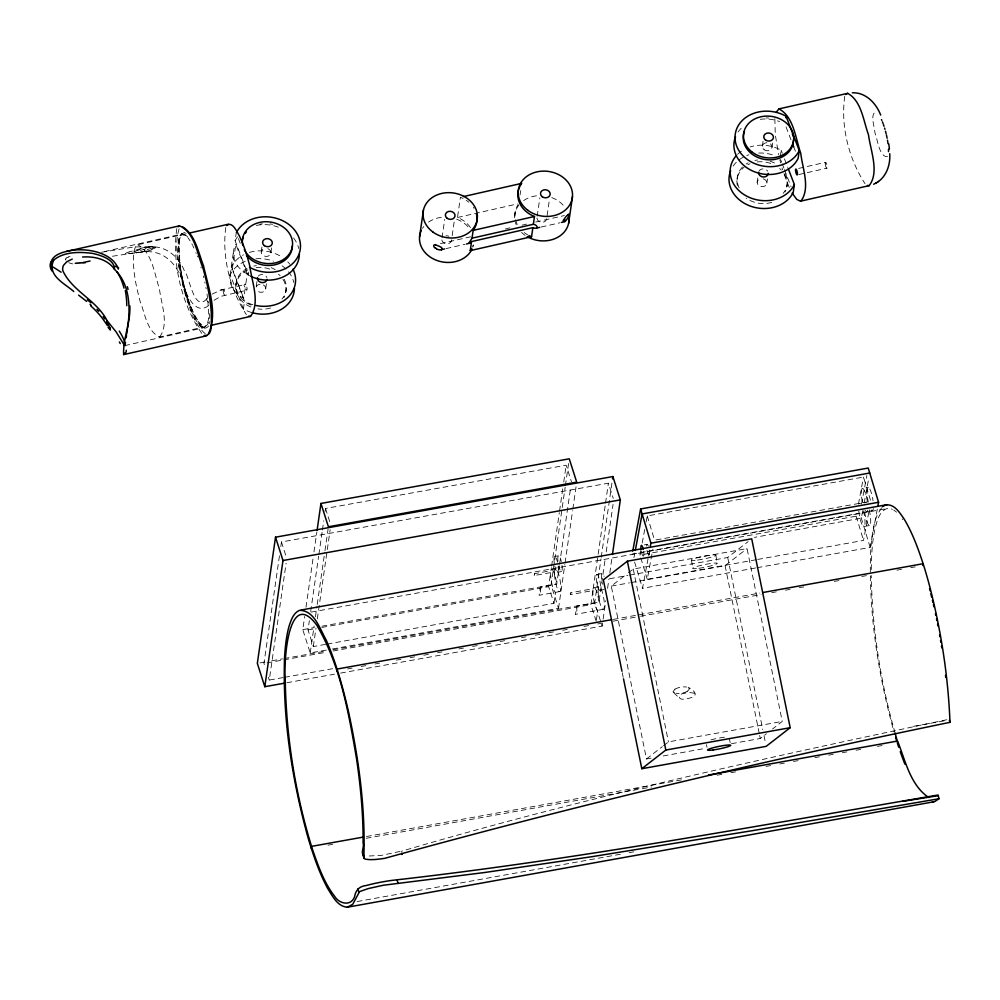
<?xml version="1.0" encoding="UTF-8"?>
<svg xmlns="http://www.w3.org/2000/svg" width="1000" height="1000" viewBox="0 0 1000 1000"><rect width="100%" height="100%" fill="white"/><g stroke="black" fill="none" stroke-linecap="round" stroke-linejoin="round"><path stroke-width="0.75" stroke-dasharray="5 3.75" d="M153.475 247.213L152.637 246.612M871.263 569.612C871.562 553.75 872.163 537.612 876.762 522.325C878.525 515.712 883.975 505.325 892.337 509.312M209.375 313.712C209.788 340.35 192.062 317.15 190.087 305.025M774.85 118.65L775.263 134.55L778.6 154.6M186.188 233.787L137.487 244.838L135.363 246.975L133.975 251.588A3.025 0.712 77.2 0 1 133.812 252.987C132.312 269.237 135.95 285.512 140.05 301.163C144.9 313.1 146.825 331.35 159.65 336.987L208.113 326.012M514.7 215.438L515.087 212.55M230.012 275.512L233.538 251.05M250.888 276.363A33.4 27.625 8.2 0 1 248.312 275.025L235.113 240.738L236.25 232.925M232.312 268.738L235.825 244.275L247.25 273.925L245.738 284.413A3.05 0.725 77.2 0 1 246.988 287.9A3.05 0.725 77.2 0 1 246.663 290.212A3.05 0.725 77.2 0 1 245.35 287.062L243.725 298.387A27.275 22.562 8.2 0 1 232.312 268.738L243.725 298.387M235.938 284.725L236.213 282.838M251.737 312.55A33.4 27.625 8.2 0 1 243.412 309.037L244.537 301.225L231.337 266.95A33.4 27.625 8.2 0 1 243.487 254.85M248.312 275.025L248.738 272.087M256.25 286.425L257.25 279.488M261.225 251.9L262.425 243.575M265.725 288.75L266.525 283.2M270.9 252.838L271.7 247.288M285.837 291.825L286.112 289.938M279.462 555.8L263.962 663.425L264.85 666.2M280.8 546.575L281.462 541.975L608.4 483.2L613.263 498.438M283.087 677.575L269.275 680.062L286.112 563.212M326.325 650.075L310.225 652.962L302.775 629.637L304.662 616.512M305.988 607.288L313.087 558.088M313.962 551.938L316.85 531.95M325.588 644.362L313.325 646.562L308.012 629.938L309.35 620.712M310.675 611.487L318.65 556.138M318.875 554.6L322.2 531.538M322.413 530L323.75 520.775M325.075 511.55L325.513 508.475L566.15 465.213L571.475 481.85M310.225 652.962L314.113 626M315.438 616.775L317 606.013M317.213 604.475L324.75 552.2M324.975 550.662L328.075 529.15M313.325 646.562L315.988 628.112M317.312 618.888L330.163 529.712M442.062 237.787L444.7 219.45M452.188 235.662L454.162 221.912M470.462 227.55A27.275 22.562 8.2 0 0 457.488 217.488L460.412 197.25A27.275 22.562 8.2 0 1 468.85 202.288M520.062 194.925L520.688 190.588M537.2 216.238L539.85 197.9M547.1 215.637L549.525 198.825M327.125 644.087L553.962 603.3L548.65 586.675L550.688 572.587L534.263 575.538L534.525 573.663L550.95 570.712L551.388 567.65M559.975 591.525L539.125 595.288L540.288 587.175L556.712 584.225L559.362 565.887M551.613 566.125L559.325 512.612M559.55 511.087L562.85 488.15M563.725 482.038L566.15 465.213M332.45 648.975L558.525 608.337L551.075 585L565.15 487.312M565.375 485.775L568.688 462.713M553.962 603.3L555.55 592.337A11.587 2.425 79.8 0 1 551.062 579.25A11.587 2.425 79.8 0 1 552.425 569.825A11.587 2.425 79.8 0 1 556.712 584.225M559.575 564.362L570.812 486.425M558.525 608.337L564.85 564.45M565.075 562.913L572.6 510.65M572.825 509.113L576.375 484.513M596.2 621.287L590.887 604.663L592.925 590.562L570.612 594.575L570.875 592.712L593.188 588.7L605.312 504.6M603.587 609.263L575.475 614.338L576.638 606.213L598.95 602.212L605.337 557.888M605.525 503.075L608.4 483.2M340.613 673.088L602.137 626.075L594.688 602.737L601.013 558.862M601.225 557.325L612.312 480.45M596.4 619.913L597.788 610.325A11.587 2.425 79.8 0 1 593.3 597.238A11.587 2.425 79.8 0 1 594.663 587.812A11.587 2.425 79.8 0 1 598.95 602.212M606.225 551.788L613.05 504.412M602.137 626.075L602.487 623.7M603.15 619.087L605.812 600.638M607.575 588.337L608.913 579.113M609.8 572.962L612.238 556.05M737.075 179.1L737.35 177.213M757.175 182.188L757.775 178.025M762.35 146.275L763.15 140.725M766.862 183.113L767.463 178.95M772.038 147.2L772.638 143.05M780.238 156.8L781.175 150.287A33.4 27.625 8.2 0 0 750.1 146.938M786.975 186.2L787.237 184.312M210 321.325L209.513 323.675M633.975 557.575L634.812 553.062M640.788 550.525L639.938 555.037L856.188 516.163L856.75 513.162M642.188 543.013L644.712 529.475M646.125 521.95L647.237 515.938L863.487 477.062L870.812 501.312M755.562 567.987L642.525 588.312L648.413 556.725M648.7 555.225L650.1 547.7M756.162 559.725L647.262 579.3L652.875 549.212M858.438 504.137L863.487 477.062M861.5 504.137L866.838 475.562M862.725 510.637L861.325 518.15L754.375 537.375M864.125 503.113L868.625 479.05M757.688 559.438L863.512 540.425L869.125 510.337M757.1 567.712L870.15 547.388L877.45 508.288M225.763 227.475C221.8 257.137 230.062 289.7 246.375 314.637M844.775 96.225C840.487 125.9 848.662 158.6 865 183.65M153.412 247.413L152.162 248.438M176.775 228.625C171.762 263.6 181.988 305.45 202.5 334.412M208.725 325.988C199.537 335.838 192.725 309.562 189.775 304.175M125.213 253.625L126.05 253.088A18.2 9.3 -20.6 0 1 128.837 252.087L129.113 251.975M179.125 228.787C172.913 249.45 180 271.537 184.525 291.962M887.5 156.662C879.2 157.338 877.463 138.863 874.887 132.6C874.675 126.875 869.5 113.938 876.287 111.613M881.55 507.85L877.325 514.587L875.288 520.337A177.237 37.163 79.8 0 0 870.588 552.925C868.625 613.275 877.987 673.713 893.95 731.8M155.037 247.887L151.113 249.913M206.912 298.712C193.825 313.463 189.675 275.95 184.062 270.188C179.025 257.025 165.775 245.787 151.163 246.962M651.025 758.15L646.475 758.962L611.275 586.125L627.15 573.787M628.362 572.837L633.25 569.05L747.062 548.587L782.262 721.425L772.5 729.013M629.462 575.163L727.712 557.5L748.125 541.638M631 582.575L725.088 565.662L747.062 548.587M646.475 758.962L662.35 746.625M663.562 745.688L668.45 741.888L782.262 721.425M731.462 743.688L760.288 738.5L766.4 733.763M214.062 300.275L220.963 296.337L246.762 290.238M208.5 305.65C196.15 315.287 187.025 296.675 184.275 286.938C179.1 265.587 163.738 247.45 139.925 252.512C138.238 252.55 135.575 252.925 134.2 253.012C134.35 252.712 138.812 252.237 140.262 251.863M212.087 294.15L221.038 289.913L245.738 284.413M674.987 689.075L672.975 691.812L676.025 693.438M687.6 691.25L689.613 688.512L686.562 686.875M133.975 251.588L134.9 251.262M137.525 250.387L140.238 249.562M159.65 336.987C169.438 323.913 161.075 303.9 159.488 289.037C154.4 274.175 152.475 252.662 137.713 244.762M399.988 851.475L381.438 855.362L366.287 856.15M223.3 289.363L220.888 290L223.6 289.325M140.738 248.625L130.838 251.425A59.675 30.612 -20.6 0 0 129.1 251.938M145.4 248.162L147.188 247.738M144.775 250.912L144.1 251.062M104.425 251.575L182.225 233.938L184.75 234.625L187.475 237.138M457.488 217.488L517.312 203.938M440.412 243.637L470.65 236.788M505.425 228.912L509.963 227.875M522.05 225.138L526.587 224.112M535.662 222.062L564.388 215.55M798.675 168.412L825.425 162.362M446.037 248.6L464.975 244.312M541.175 227.037L560.112 222.75M798.763 174.55L827 168.162M144.65 247.675L145.363 247.512M146.888 251.075L136.062 252.838L141.088 252.162M124.725 345.637L204.225 327.638C211.337 321.613 207.825 309.738 207.987 301.537M81.287 262.913L73.6 264.175L68.75 262.762M946.762 719.737C763.863 758.225 580.15 798.487 401.15 851.35M101.463 252.25L133.975 246.975L152.787 246.637L150.35 246.65M862.412 502.025A11.825 2.475 79.8 0 1 862.675 488.462L868.35 487.438M554.55 556.487L558.375 555.8M656.1 539.913L869.275 501.587M644.35 544.862L647.188 544.35M866.475 511.75L872.163 510.725M311.15 612.112L888.012 508.413M551.438 569.725L555.288 569.025M641.263 551.062A5.463 1.15 79.8 0 0 643.25 556.112L646.087 555.6M557.825 572.225L561.663 571.538M596.788 574.462L601.987 573.538A8.113 1.7 79.8 0 1 604.113 576.388M858.763 510.962A11.825 2.475 79.8 0 0 863.825 526.562L869.4 525.538M302.775 629.637L314.262 627.562M321.925 626.188L551.075 585M308.012 629.938L315.675 628.55M321.812 627.45L548.65 586.675M609.5 578.75L627.925 575.438M593.688 587.7L598.9 586.763M611.275 586.125L629.487 582.85M600.062 590.212L603.975 589.513M259.95 662.913L265.613 661.888M271.762 660.788L282.5 658.85M284.037 658.575L327.013 650.85M333.15 649.75L594.688 602.737M267.025 662.875L282.375 660.113M283.913 659.837L326.887 652.113M333.025 651.012L590.887 604.663M284.625 677.3L333.738 668.475M613.3 619.4L759.812 593.062M347.488 668.938L352.062 668.112M361.213 666.462L365.8 665.638M374.95 664L379.538 663.175M396.325 660.15L400.9 659.325M410.062 657.688L414.637 656.862M423.787 655.212L428.375 654.388M437.525 652.75L442.113 651.925M458.9 648.9L463.475 648.088M472.625 646.438L477.212 645.612M486.362 643.962L490.95 643.138M500.1 641.5L504.675 640.675M521.475 637.65L526.05 636.838M535.2 635.188L539.788 634.362M548.938 632.712L553.525 631.9M562.675 630.25L567.25 629.425M584.038 626.413L588.625 625.588M597.775 623.938L602.362 623.112M613.038 621.188L638.987 616.525M640.512 616.25L761.087 594.575M771.762 592.663L776.35 591.838M785.5 590.188L790.075 589.362M799.237 587.725L803.812 586.9M834.338 581.413L838.913 580.588M861.812 576.475L866.388 575.65M896.912 570.163L901.488 569.338M910.65 567.688L915.225 566.875M286.887 682.738L334.475 674.188M663.175 755.962L705.662 748.325M913.35 726.363L947.438 720.238M366.45 836.513L682.375 779.712M328.038 845.163L332.612 844.338M366.188 838.3L640.9 788.913M642.425 788.637L651.587 787M717.212 775.2L721.787 774.375M730.95 772.725L735.525 771.9M766.05 766.413L770.638 765.6M779.788 763.95L784.362 763.125M793.525 761.475L798.1 760.65M814.887 757.638L819.475 756.812M828.625 755.175L833.2 754.35M842.362 752.7L846.938 751.875M856.1 750.225L860.675 749.412M877.463 746.388L882.05 745.562M357.113 901.55L622.975 853.787M629.125 852.675L633.737 851.85M112.425 256.25L133.812 253.025M183.287 287.375L179.2 267.65L177.613 250.763L178.612 238.9L180.1 235.4L181.988 233.988L179.9 236.975C176.725 267.6 184.338 301.225 201.838 326.675L204.788 327.625L200.312 326.125L195.375 319.575L189.988 308.163L184.713 292.613M132.887 253.088L130.525 253.412A59.387 30.125 -20.5 0 1 128.863 253.637L128.613 253.637A24.875 12.613 -20.5 0 1 126.388 253.825L125.225 253.688M151.95 246.85L155.15 247.087A1.5 0.75 -23 0 1 155.037 247.913M203.787 327.675L204.788 327.625M185.138 232.525C173.487 234.325 180.425 256.012 179.9 263.888M205.3 333.775C192.013 322.312 188.612 303.25 183.35 287.213M694.712 693.238L689.038 692.487A24.125 22.662 -46.2 0 0 684.438 693.312C677.288 693.725 677.812 700.95 685.1 698.913A24.125 22.662 -46.2 0 0 689.7 698.088C697.7 696.087 696.625 692.087 688.838 687.613M893.7 510.05L895.075 511.012M895.55 511.388L896.488 512.188M673.75 692.712L679.438 698.175M187.613 236.537C175.087 228.463 179.662 255.65 179.562 261.05M187.8 237.537L190.15 240.9M902.237 518.913L902.725 519.612M191.863 243.9L192.55 245.225M192.887 245.9L193.925 248.075M789.25 187.5L783.825 173.588M195.9 252.65L196.238 253.463M786.05 126.938L791 139.8M793.75 146.938L795.4 151.225M781.175 150.287L782.275 153.138M784.475 158.85L787.775 167.425M780.6 159.537L781.7 162.387M782.25 163.825L783.9 168.1M784.438 169.537L791.038 186.675M238.438 238.637L241.188 245.775M243.412 309.037L230.212 274.762A33.4 27.625 8.2 0 1 245.2 261.35M197.2 255.975L197.525 256.825M189.462 303.325L190.025 305.087M189.15 302.462L189.7 304.188M188.85 301.588L189.363 303.275M188.538 300.7L189.05 302.362M188.238 299.812L188.725 301.438M187.925 298.875L188.412 300.5M187.613 297.938L188.075 299.513M187.75 298.525L187.013 296.025M325.513 508.475L330.387 523.713M281.462 541.975L286.337 557.212M268.387 677.288L269.275 680.062M187.438 297.525L186.713 295.062M782.613 169.8L782.025 167.85M186.425 294.1L186.812 295.512M870.15 547.388L859.812 513.162L632.188 554.087L633.05 556.95M856.188 516.163L863.512 540.425M647.237 515.938L654.562 540.188M640.8 557.9L647.262 579.3M634.575 562L642.525 588.312M200.925 267.038L201.213 268.025M186.137 293.125L186.5 294.5M895.15 733.175C880.475 681.975 872.262 628.812 871.263 575.55M185.85 292.15L186.2 293.475M185.662 291.512L185.9 292.45M185.487 290.863L185.712 291.775M185.3 290.225L185.512 291.1M185.125 289.575L185.325 290.425M185.138 289.75L184.775 288.275M184.95 289.062L184.112 285.837M780.625 162.85L779.825 159.775M183.812 284.637L184 285.275M203.375 276L203.8 277.725M183.863 284.7L183.375 282.85M183.725 284.137L183.238 282.262M183.312 282.438L182.725 280.025M183.062 281.363L182.488 278.913M204.812 282.125L205.037 283.2M182.237 277.8L182.587 279.237M182.013 276.7L182.362 278.175M727.712 557.5L762.763 729.6M764.013 735.688L765.562 743.312M725.088 565.662L759.362 733.913M759.675 735.45L760.288 738.5M729.362 738.65L730.175 742.65M706.45 744.625L706.988 747.288M633.25 569.05L668.45 741.888M622.275 672.763L623.212 677.325M181.788 275.613L182.138 277.125M181.575 274.525L181.925 276.075M181.363 273.438L181.725 275.038M205.888 287.438L206.137 288.762M181.112 272.075L181.525 274.012M180.863 270.712L181.275 272.688M181.05 271.388L180.425 268.038M715.85 555.25L717.212 563.462M691.413 560.037L692.788 568.25M180.825 270.1L180.212 266.712M207.013 293.975L207.537 297.712M180.025 265.425L180.425 267.562M179.838 264.137L180.238 266.325M180.062 265.1L179.425 260.9M784.062 173.612A25.2 20.838 8.2 0 1 785.05 192.037M771.762 202.362A25.2 20.838 8.2 0 1 746.15 198.15M737.362 185.525A25.2 20.838 8.2 0 1 744.112 167.188M747.837 164.762A25.2 20.838 8.2 0 1 749.987 163.762M757.237 161.912A25.2 20.838 8.2 0 1 774.15 164.887M779.625 168.525A25.2 20.838 8.2 0 1 781.263 170.075M785.45 173.7A25.2 20.838 8.2 0 1 783.112 193.388M739.137 187.825A25.2 20.838 8.2 0 1 742.825 166.675M746.15 164.025A25.2 20.838 8.2 0 1 748.112 162.862M754.987 160.425A25.2 20.838 8.2 0 1 757.513 160.025M770.075 161.225A25.2 20.838 8.2 0 1 774.425 162.987M763.288 178.812A4.862 4.025 8.2 0 1 766.038 185.087A4.862 4.025 8.2 0 1 758.15 184.913A4.862 4.025 8.2 0 1 760.512 178.75M758.888 171.287A4.862 4.025 8.2 0 1 763.1 168.9A4.862 4.025 8.2 0 1 767.688 171.2M766.112 117.987A25.2 20.838 8.2 0 1 768.688 118.025M738.037 132.05A33.4 27.625 8.2 0 1 743.35 126.325M760.25 119.312A33.4 27.625 8.2 0 1 779.587 121.562M737.562 154.312A33.4 27.625 8.2 0 1 744.375 149.35M733.138 166.075A33.4 27.625 8.2 0 1 748.975 154.762M758.675 153.05A33.4 27.625 8.2 0 1 774.688 155.588M282.938 279.25A25.2 20.838 8.2 0 1 283.913 297.663M270.625 307.987A25.2 20.838 8.2 0 1 257.962 308.913M250.863 307A25.2 20.838 8.2 0 1 235.8 288.087A25.2 20.838 8.2 0 1 248.85 269.387M256.1 267.538A25.2 20.838 8.2 0 1 270.912 269.562M278.5 274.15A25.2 20.838 8.2 0 1 280.125 275.7M284.312 279.325A25.2 20.838 8.2 0 1 281.975 299.025M251.137 305.113A25.2 20.838 8.2 0 1 236.15 287.238A25.2 20.838 8.2 0 1 246.975 268.5M253.85 266.05A25.2 20.838 8.2 0 1 256.375 265.65M271.188 267.663A25.2 20.838 8.2 0 1 275.212 269.688M263.387 284.925A4.862 4.025 8.2 0 1 263.913 291.575A4.862 4.025 8.2 0 1 256.275 289.325M256.2 287.013A4.862 4.025 8.2 0 1 260.05 284.262M258.212 276.188A4.862 4.025 8.2 0 1 262.913 274.587A4.862 4.025 8.2 0 1 266.9 277.525M259.887 224.213A25.2 20.838 8.2 0 1 262.4 223.8M270.113 223.912A25.2 20.838 8.2 0 1 272.587 224.363M267.8 248.675A4.862 4.025 8.2 0 1 270.062 254.838A4.862 4.025 8.2 0 1 262.462 254.913A4.862 4.025 8.2 0 1 263.75 248.713M235.113 240.738A33.4 27.625 8.2 0 1 237.525 236.8M256.375 225.413A33.4 27.625 8.2 0 1 278.375 227.162M293.538 237.95A33.4 27.625 8.2 0 1 298.75 248.55M255.95 258.775A33.4 27.625 8.2 0 1 273.475 261.188M282.188 265.837A33.4 27.625 8.2 0 1 293.85 282.575M252.862 304.725A33.4 27.625 8.2 0 1 244.537 301.225M249.375 252.438A33.4 27.625 8.2 0 1 280.912 256.425M287.787 261.887A33.4 27.625 8.2 0 1 289.762 264.15M245.113 287.213A2.837 1.688 33 0 1 245.613 284.163M247.25 273.925A27.275 22.562 8.2 0 1 235.825 244.275M208.663 302.337A3.05 1.512 41.3 0 1 206.713 299.9A3.05 1.512 41.3 0 1 207.55 298.488M151.125 250.037A26.862 15.175 -22.3 0 1 146.875 251.175M147.2 247.613A28.975 13.188 -19.9 0 1 151.213 246.812M140.3 250.4A67.475 30.663 -19.9 0 1 145.325 249.013M134.925 251.375A44.15 22.2 -20.4 0 1 137.55 250.512M68.412 256.95A3.425 1.638 -21.1 0 1 70.062 256.6M66.812 257.787A3.887 1.787 -20 0 1 68.438 257.05M65.4 259.2A2.888 1.438 -19.3 0 1 66.775 257.838M66.013 260A2.888 1.5 -18.2 0 1 65.375 259.275M144.075 251.287A69.575 39.175 -22.3 0 1 140.225 252.075M140.762 248.375A69.55 31.75 -19.9 0 1 144.7 247.425M145.363 247.925A18.65 8.4 -19.8 0 1 152.6 246.663M151.95 247.975A19.15 9.9 -22.1 0 1 145.062 250.087M473.475 244.875A27.275 22.562 8.2 0 1 472.85 247.1M422.475 228.388A27.275 22.562 8.2 0 1 423.775 226.575M428.562 222.1A27.275 22.562 8.2 0 1 442.962 217.2M456.637 219.175A27.275 22.562 8.2 0 1 470 229.188M451.525 239.862A4.862 4.025 8.2 0 1 446.375 243.8A4.862 4.025 8.2 0 1 441.9 238.925M446.037 235.763A4.862 4.025 8.2 0 1 448.875 236.287M525.112 235.338A27.275 22.562 8.2 0 1 521.55 232.4M516.2 224.675A27.275 22.562 8.2 0 1 515.413 222.425M514.65 217.775A27.275 22.562 8.2 0 1 518.913 205.012M523.713 200.538A27.275 22.562 8.2 0 1 538.1 195.65M551.775 197.613A27.275 22.562 8.2 0 1 565.138 207.638M546.663 218.7A4.862 4.025 8.2 0 1 541.287 222.225A4.862 4.025 8.2 0 1 537.038 217.362M473.113 245.238A27.275 22.562 8.2 0 1 472.675 246.388M473.375 207.312A27.275 22.562 8.2 0 1 474.075 208.412M527.737 234.9A27.275 22.562 8.2 0 1 524.212 232.575M517.275 224.45A27.275 22.562 8.2 0 1 518.112 204.587M711 739.875A11.825 1.262 -11.5 0 1 727.712 736.963M675.025 689.15A19.163 18.725 -89.5 0 1 686.538 687.05M687.55 691.162A19.312 18.825 -81 0 1 676.038 693.275M561.987 565.325A8.113 1.7 79.8 0 1 561.525 571.625A8.113 1.7 79.8 0 1 558.9 566.55M557.962 561.312A8.113 1.7 79.8 0 1 558.675 555.688A8.113 1.7 79.8 0 1 561.325 561.55M558.162 566.013A8.113 1.7 79.8 0 1 557.612 572.337A8.113 1.7 79.8 0 1 554.888 566.475M554.212 562.7A8.113 1.7 79.8 0 1 554.763 556.375A8.113 1.7 79.8 0 1 557.487 562.238M540.288 587.175A11.587 2.425 79.8 0 1 539.125 595.288M534.263 575.538A11.587 2.425 79.8 0 1 534.525 573.663M602.525 584.288A8.113 1.7 79.8 0 1 602.163 582.737M601.575 579.05A8.113 1.7 79.8 0 1 601.962 573.562M576.638 606.213A11.587 2.425 79.8 0 1 575.475 614.338M570.612 594.575A11.587 2.425 79.8 0 1 570.875 592.712M863.462 510.812A11.825 2.475 79.8 0 1 863.825 526.562M859.225 503.675A11.825 2.475 79.8 0 1 860.475 503.612M869.15 509.787A11.825 2.475 79.8 0 1 869.638 525.525A11.825 2.475 79.8 0 1 864.575 511.087M865.113 502.4A11.825 2.475 79.8 0 1 866.162 502.587M867.588 510.087A11.825 2.475 79.8 0 1 864.95 510.037M862.675 488.462A11.825 2.475 79.8 0 1 867.5 502.9M873.363 508.475A11.825 2.475 79.8 0 1 871.287 510.037M868.35 502.125A11.825 2.475 79.8 0 1 868.112 487.463A11.825 2.475 79.8 0 1 873.037 500.7M648.812 555.037A5.463 1.15 79.8 0 1 646.963 550.037M646.587 546.1A5.463 1.15 79.8 0 1 648.3 546.087M649.262 549.95A5.463 1.15 79.8 0 1 649.163 555.025M643.662 551.525A5.463 1.15 79.8 0 1 643.25 556.112M182.5 233.762L181.588 234.188L182.5 233.762M764.125 149.725A4.862 4.025 8.2 0 0 771.988 147.6A4.862 4.025 8.2 0 0 765.475 142.887A4.862 4.025 8.2 0 0 764.125 149.725M825.263 163.837A3.05 0.725 77.2 0 0 826.862 168.238A3.05 0.725 77.2 0 0 826.513 163.7A3.05 0.725 77.2 0 0 825.263 163.837M223.137 290.837A3.05 0.725 77.2 0 0 224.75 295.238A3.05 0.725 77.2 0 0 224.387 290.7A3.05 0.725 77.2 0 0 223.137 290.837M697.525 560.062A12.562 1.338 -11.5 0 0 715.95 555.163A12.562 1.338 -11.5 0 0 697.425 557.712A12.562 1.338 -11.5 0 0 697.525 560.062M698.888 568.275A12.562 1.338 -11.5 0 0 717.312 563.375A12.562 1.338 -11.5 0 0 698.787 565.925A12.562 1.338 -11.5 0 0 698.888 568.275M554.5 574.312A11.587 2.425 79.8 0 0 559.525 591.688A11.587 2.425 79.8 0 0 558.862 574.825A11.587 2.425 79.8 0 0 554.5 574.312M598.112 592.05A11.587 2.425 79.8 0 0 603.138 609.425A11.587 2.425 79.8 0 0 602.475 592.562A11.587 2.425 79.8 0 0 598.112 592.05M596.237 578.175A8.113 1.7 79.8 0 0 599.75 590.325A8.113 1.7 79.8 0 0 599.288 578.525A8.113 1.7 79.8 0 0 596.237 578.175"/><path stroke-width="1.5" d="M129.863 305.863C130.675 322.4 122.9 338.3 123.637 354.6M468.988 243.038L472.038 238.175L473.162 230.375A27.275 22.562 8.2 0 0 476.463 214.112M932.312 801.888L934.688 801.612L938.988 798.75L938.112 795.013C756.513 825.925 575.138 859.775 391.975 880.387C383.325 881.587 374.712 883.225 366.275 885.512C359.613 886.087 355.613 890.15 354.562 896.787C350.887 906.775 338.875 903.688 334.538 896.162C323.775 882.275 318.012 865.3 312.312 848.9C295.087 793.637 286.012 735.763 285.2 677.9C283.762 662.312 288.163 586.925 316.663 624.963C340.5 665.525 348.738 713.025 356.55 758.838C360.65 786.688 363.3 814.825 363.088 843C364.712 846.525 359.988 853.562 364.113 855.713M882.475 506.763L885.55 504.975C894.463 503.55 899.9 513.013 904.262 519.237C912.525 533.125 918.1 548.4 923.112 563.713A132.787 27.837 79.8 0 1 930.225 588.425C941.35 632.238 948.188 677.175 950 722.337C760.075 761.312 571.375 806.762 384.588 858.375C378.475 859.188 372.2 860.2 366.037 859.262C365.238 859.05 364.05 858.85 363.837 857.9C365.562 808.725 358.888 759.562 348.475 711.6C342.85 687.188 336.175 662.887 326.125 639.875C319.925 629.113 314.462 610.25 299.488 610.337C293.412 612.987 291.2 619.888 289.225 625.688A177.237 37.163 79.8 0 0 284.525 658.275C282.562 718.637 291.925 779.062 307.887 837.163C313.062 854.6 318.888 871.988 327.463 888.1C332.238 895.612 337.25 906.45 347.325 907.212L933.512 801.85M888.512 151.613L888.5 149.213M73.763 291.512C64.575 283.312 46.6 275.438 53.725 260.05C64.112 251.537 79.775 251.713 92.6 253.4C100.675 255.225 114.738 259.413 114.513 269.375C130.175 284.225 130.5 307.95 127.613 327.863M50.975 263.438C51.55 255.912 60.175 252.95 66.375 251.45L179.462 225.837C194.85 232.325 197.237 254.225 203.1 268.538C207.262 283.2 210.387 298.238 211.325 313.463C210.825 319.65 213.975 336.312 204.175 335.487M125.512 342.55L125.388 343.425M127.475 328.95L126.762 333.825M72.25 259.062L66.812 261.762L63.6 265.212A24.625 13.675 18.3 0 0 62.838 270.75C72.3 291.325 96.862 300.225 107.112 320.75L106.675 323.738L106 322.575M612.45 554.513L620.325 499.875L612.875 476.55L275.525 537.188L257.337 663.375L264.8 686.712L283.825 683.288M264.8 686.712L282.987 560.525L275.525 537.188M317.075 530.413L320.95 503.45L569.25 458.812L576.712 482.137L328.413 526.775L320.95 503.45M311.25 848.175L311.5 846.388L363.4 837.062M336.8 670.85L337.062 669.062L611.775 619.675M419.55 236.988L423.413 210.238M532.863 227.662L531.562 236.725L470.25 250.613L471.55 241.562L532.863 227.662C538.6 229.913 538.462 225.175 533.35 224.288L472.038 238.175M533.35 224.288L534.475 216.488A27.275 22.562 8.2 0 1 521.725 183.363L463.4 196.575M568.612 223.325L572.475 196.575M612.525 478.913L612.875 476.55M785.863 117.725L786.075 116.263A33.4 27.625 8.2 0 0 739.112 124.3A33.4 27.625 8.2 0 0 754.15 163.363A33.4 27.625 8.2 0 0 799.275 150.538L786.075 116.263M788.325 168.85L794.362 184.562L793.238 192.387A33.4 27.625 8.2 0 1 750.987 206.325A33.4 27.625 8.2 0 1 730.638 170.75M799.275 150.538L798.138 158.363A33.4 27.625 8.2 0 1 755.888 172.3A33.4 27.625 8.2 0 1 735.537 136.738M897.45 741.812L895.15 733.175M922.862 565.5L923.112 563.713L762.862 592.513M126.175 337.8L126.525 335.5M632.75 551.075L640.612 508.963L868.238 468.038L878.575 502.275L878.012 505.275M635.375 550.05L642.113 513.95L869.737 473.025M650.375 546.2L650.938 543.188L640.612 508.963M938.988 798.75L752.837 830.6L592.737 856.562L484.712 872.5L383.162 885.275L368.325 888.562L359.55 891.612L352.713 904.338L347.325 907.212M776.038 112.438L778.962 108.9L847.65 93.35C861.575 100.812 863.363 120.975 868.475 134.688C870.35 150.087 879.7 172.375 869.125 185.662L800.4 201.2L796.725 199.363L792.138 193.1M564.938 219.788C562.463 226.5 572.25 212.213 567.888 215.65M226.737 225.562C232.25 220.863 236.737 231.475 239 235.25C243.863 245.062 247.15 255.575 249.825 266.175C251.725 281.762 260.512 302.55 250.525 316.4L211.15 325.325M471.512 241.612L469.762 243.175L466.438 243.975M53.1 260.738L53.725 260.05M845.738 94.55L847.65 93.35M177.963 226.812L179.462 225.837M873.625 184.225C885.512 179.325 890.65 165.775 889.725 153.675M623.513 678.85L641.812 768.713L766.175 746.35L790.188 727.7L751.725 538.837L627.362 561.2L603.362 579.862L621.962 671.237M641.812 768.713L665.825 750.05L790.188 727.7M208.487 333.775C218.188 313.038 208.188 287.087 203.5 265.725C198.238 252.438 195.475 234.762 182.562 226.812M875.6 183.238L876.538 182.65M877.513 182.05L878.438 181.462M441.35 249.662C444.85 247.987 437.337 245.438 435.65 244.988M441.662 249.587L444.588 248.925M800.888 201.125C810.662 188.1 802.35 168.15 800.775 153.338C795.525 138.613 793.875 116.713 778.962 108.9M189.213 233.1L228.6 224.175M473.162 230.375L534.475 216.488M536.812 228.038L539.725 227.375M561.575 222.425L564.487 221.762M206.75 335.788L123.737 354.575L123.825 353.488M66.375 251.45C84.35 246.637 112.9 252.075 118.312 269.113M82.75 262.6L90.075 261M250.525 316.4L248.525 316.163M282.987 560.525L620.325 499.875M650.938 543.188L878.575 502.275M301.137 610.013L887.2 504.65M708.312 775.05L897.562 741.038C905.362 760.45 910.212 785.113 928.7 797.487M938.012 795.7L902.537 801.413M82.55 257.038C94.162 256.15 107.65 259.1 114.513 269.375M869.125 185.662L867.463 185.413M852.35 92.788C865.812 92.238 876.175 103.325 880.688 115.05M52.05 270.863L52.025 270.85A2.1 1.137 27.2 0 1 51.6 270.363L51.5 270.238M436.413 248.625L434.975 247.587M78.587 295.113L86.662 301.425M90.062 304.312L91.137 305.262M96.925 309.288L97.55 309.95M107.112 320.75L116.1 331.875L124.488 345.462M98.175 310.625L98.8 311.3M109.712 327.925L110.388 328.75L107.775 323.562M103.175 316.6L104.85 318.913M107.062 322.337L107.55 323.162M119.375 341.962L120.237 343.575M52.188 270.712L51.85 269.9A26.225 14.612 16.3 0 1 53.038 260.712M881.513 119.588L881.85 120.4M882.438 121.85L883.05 123.45M792.65 144.075L793.75 146.938M199.425 256.788L199.75 257.7M883.438 124.562L884.025 126.287M949.35 720.312L950 722.337M401.75 853.213L402.15 854.463M396.962 879.788L398.013 883.112M362.762 854.45L363.837 857.775M357.8 888.925L358.862 892.262M895.625 737.312L896.888 741.45M884.587 128.075L884.95 129.3M127.35 286.688L128.05 289.375M885.475 131.15L886.125 133.688M929.55 588.713L930.075 590.75M930.863 593.862L931.65 597.025M932.425 600.25L932.925 602.438M933.438 604.625L933.95 606.85M886.425 134.975L887.113 138.188M935.425 613.638L935.8 615.363M627.362 561.2L665.825 750.05M936.513 618.85L936.875 620.6M937.575 624.15L937.925 625.938M939.587 634.975L939.912 636.8M887.475 140.1L888.012 143.65M940.55 640.475L940.863 642.325M941.462 646.025L941.762 647.887M888.8 143.9L889.438 149M945.5 675.325L945.738 677.412M768.263 173.412A4.862 4.025 8.2 0 1 763.125 176.962A4.862 4.025 8.2 0 1 758.575 172.475M793.438 140.35A25.2 20.838 8.2 0 1 764.2 159.362A25.2 20.838 8.2 0 1 744.438 131.375M792.362 133.912A25.2 20.838 8.2 0 1 792.987 136.037M794.362 184.562A33.4 27.625 8.2 0 1 747.875 196.75A33.4 27.625 8.2 0 1 735.825 156.2M51.188 269.6A19.725 10.625 27.1 0 1 52.587 260.425M267.075 279.438A4.862 4.025 8.2 0 1 261.5 282.512A4.862 4.025 8.2 0 1 257.5 277.7M242.8 245.538A25.2 20.838 8.2 0 1 274 222.763A25.2 20.838 8.2 0 1 286.388 257.262A25.2 20.838 8.2 0 1 244.312 249.725M292.312 245.975A25.2 20.838 8.2 0 1 274.438 264.887A25.2 20.838 8.2 0 1 246.462 255.425M242.237 241A25.2 20.838 8.2 0 1 243.312 237M245.188 233.463A25.2 20.838 8.2 0 1 246.375 231.912M236.412 232.575A33.4 27.625 8.2 0 1 281.637 220.225A33.4 27.625 8.2 0 1 296.325 259.275A33.4 27.625 8.2 0 1 249.438 267.2M299.363 254.262A33.4 27.625 8.2 0 1 250.888 276.363M292.987 269.2A33.4 27.625 8.2 0 1 288.15 297.188A33.4 27.625 8.2 0 1 255.987 305.5M294.45 288.288A33.4 27.625 8.2 0 1 252.775 312.838M117.05 271.9A46.688 35.213 89 0 1 124 288.1M116.438 266.175A16.35 10.4 72.6 0 1 118.663 268.137M115.312 266.212A3.713 1.875 63.5 0 1 116.15 266.812M107.662 325.675A3.713 1.55 55.7 0 1 106.287 323.825M110.4 330.1A16.663 3.25 54.8 0 1 108.112 327.425M119.213 331.112A46.688 17.512 39.4 0 1 125.325 345.588M125.3 290.538A50.525 32.513 87.8 0 1 126.762 305.688M126.263 350.213A50.862 8.625 50.2 0 1 124.925 353.013M90.763 305.938A42.55 22.237 45.3 0 1 105.388 322.65M87.35 299.788A69.025 33.837 44.3 0 1 90.95 302.812M53.113 267.075A97.413 15.3 39.5 0 1 61.125 272.213M75.225 263.288A61.775 37.612 28.6 0 1 85.237 262.762M471.987 249.213A27.275 22.562 8.2 0 1 436.725 260.4A27.275 22.562 8.2 0 1 421.375 230.362M568.763 216.35A27.275 22.562 8.2 0 1 556.487 237.95A27.275 22.562 8.2 0 1 527.175 236.65M531.562 236.725A27.275 22.562 8.2 0 1 528.987 235.575M471.587 248.575A27.275 22.562 8.2 0 1 470.25 250.613M441.438 249.812A6.525 4.8 32.6 0 1 436.325 248.762M434.712 247.738A2.913 1.737 33 0 1 433.762 245.538A2.913 1.737 33 0 1 435.538 244.688M563.062 220.837A6.525 1.363 -55.2 0 1 568.85 214.075M904.912 764.137A132.787 27.837 79.8 0 1 900.25 751.637M898.763 747.288A132.787 27.837 79.8 0 1 897.3 742.825M641.025 549.412A5.463 1.15 79.8 0 1 641.438 545.363A5.463 1.15 79.8 0 1 643.25 549.338M751.65 151.7A25.2 20.838 8.2 0 0 793.125 142.625A25.2 20.838 8.2 0 0 761.012 116.75A25.2 20.838 8.2 0 0 751.65 151.7M765.525 140.013A4.862 4.025 8.2 0 0 773.388 137.9A4.862 4.025 8.2 0 0 766.875 133.175A4.862 4.025 8.2 0 0 765.525 140.013M795.55 170.575A3.05 0.725 77.2 0 0 797.15 174.963A3.05 0.725 77.2 0 0 796.787 170.438A3.05 0.725 77.2 0 0 795.55 170.575M264.387 245.65A4.862 4.025 8.2 0 0 272.25 243.525A4.862 4.025 8.2 0 0 265.75 238.8A4.862 4.025 8.2 0 0 264.387 245.65M432.762 231.912A27.275 22.562 8.2 0 0 477 220.425A27.275 22.562 8.2 0 0 440.863 193.65A27.275 22.562 8.2 0 0 432.762 231.912M447.137 218.312A4.862 4.025 8.2 0 0 454.988 216.2A4.862 4.025 8.2 0 0 448.488 211.475A4.862 4.025 8.2 0 0 447.137 218.312M527.913 210.362A27.275 22.562 8.2 0 0 572.137 198.863A27.275 22.562 8.2 0 0 536 172.1A27.275 22.562 8.2 0 0 527.913 210.362M542.275 196.762A4.862 4.025 8.2 0 0 550.138 194.638A4.862 4.025 8.2 0 0 543.638 189.925A4.862 4.025 8.2 0 0 542.275 196.762M713.25 749.938A11.825 1.262 -11.5 0 0 730.713 745.312A11.825 1.262 -11.5 0 0 713.413 747.675A11.825 1.262 -11.5 0 0 713.25 749.938"/></g></svg>
